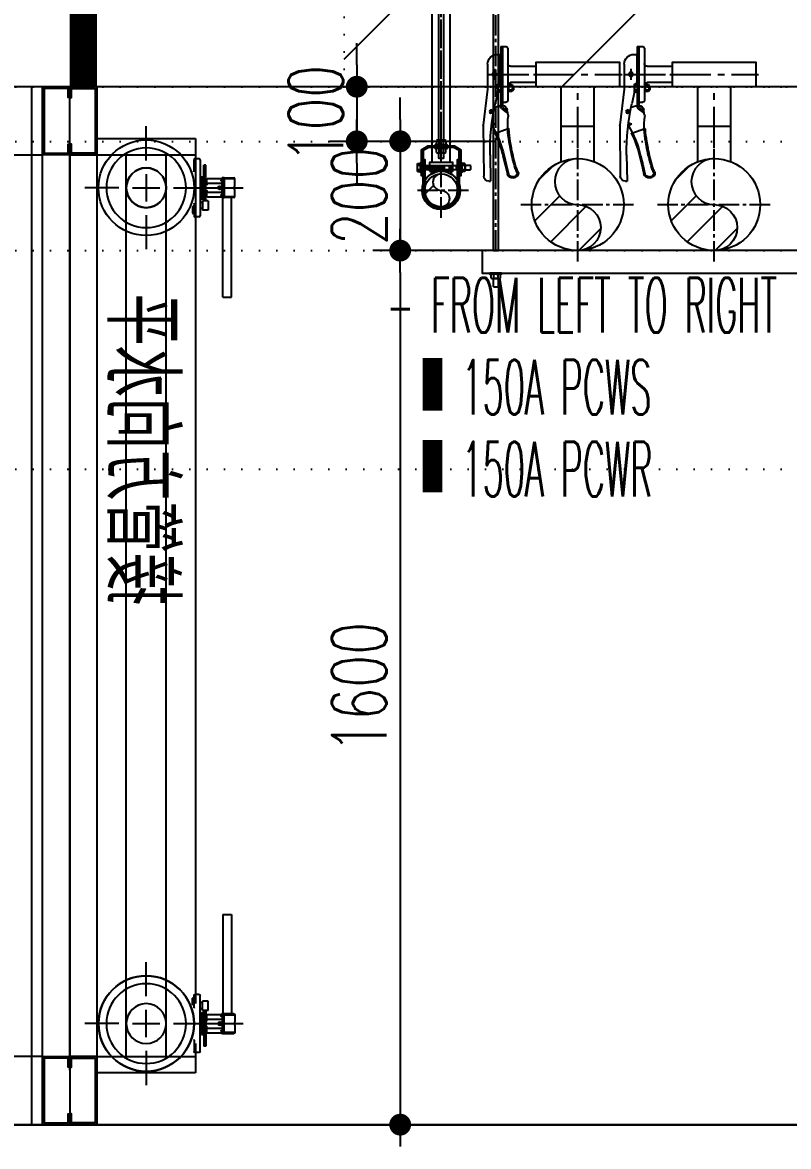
# Model space of a CAD drawing. Header units: millimetres. Extents: x -192235 to 515711, y 45168 to 947868.
# Drawn here: x 130333 to 131736, y 463910 to 465968 of the extents above; entities that cross this region are included whole.
import ezdxf
from ezdxf.enums import TextEntityAlignment as Align

# ---------------------------------------------------------------- set-up
doc = ezdxf.new("R2010")
doc.units = ezdxf.units.MM
doc.header["$LTSCALE"] = 1000
doc.header["$PDMODE"] = 1
for name, pattern in [('CENTER', [50.8, 31.75, -6.35, 6.35, -6.35]), ('CENTER2', [1.125, 0.75, -0.125, 0.125, -0.125]), ('DOT2', [3.175, 0, -3.175]), ('HIDDEN', [0.375, 0.25, -0.125]), ('TPH12-SEC-@20-1$0$CENTERK5', [6.916, 6.667, -0.083, 0.083, -0.083])]:
    doc.linetypes.add(name, pattern=pattern)
for name, color, linetype in [('0-LEVEL LINE', 4, 'DOT2'), ('FS-EQ', 10, 'Continuous'), ('FS-LINE', 10, 'Continuous'), ('FS-Support-1', 2, 'Continuous'), ('M-DIM', 1, 'Continuous'), ('M-TXT', 3, 'Continuous'), ('MPPIPE', 100, 'Continuous'), ('SM-SEC-Cm$0$SUPPORT', 2, 'Continuous'), ('SUPPORT', 2, 'Continuous'), ('TPH12-SEC-@20-1$0$H-SIN', 252, 'TPH12-SEC-@20-1$0$CENTERK5'), ('TPH12-SEC-@20-1$0$KABE1', 252, 'Continuous'), ('TPH12-SEC-@20-1$0$STEEL3', 252, 'Continuous'), ('YFM1P-短$0$14P5-CSH-3-402-B$0$SH-TEXT', 4, 'Continuous'), ('YFM1P-短$0$C-DCC', 1, 'Continuous'), ('YFM1P-短$0$M-DCC-STEEL', 220, 'Continuous'), ('YFM1P-短$0$M-FOUN', 252, 'Continuous'), ('YFM1P-短$0$M-PIPE-CHWR20', 110, 'Continuous'), ('YFM1P-短$0$M-PIPE-CHWS12', 130, 'Continuous')]:
    doc.layers.add(name, color=color, linetype=linetype)
doc.styles.add('aa-txt', font='simplex.shx', dxfattribs={"width": 0.7, "bigfont": 'chineset.shx'})
doc.styles.add('ROMAND', font='romand', dxfattribs={"height": 5})
doc.styles.add('YFM1P-短$0$14P5-CSH-3-402-B$0$AA-TXT', font='simplex.shx', dxfattribs={"width": 0.8, "bigfont": 'CHINA.shx'})
doc.dimstyles.new('50-DIM', dxfattribs={"dimscale": 50, "dimtxt": 2, "dimasz": 0.8, "dimexe": 1, "dimexo": 1, "dimgap": 0.5, "dimtad": 1, "dimdec": 0, "dimdsep": 46, "dimtxsty": 'aa-txt', "dimblk": 'DOT', "dimcen": 5, "dimclrd": 256, "dimclre": 256, "dimclrt": 256, "dimadec": 0, "dimazin": 0, "dimtfac": 1, "dimtdec": 0, "dimtix": 1, "dimtmove": 2, "dimatfit": 3, "dimldrblk": 'DOT', "dimfxl": 1, "dimtolj": 1, "dimtzin": 0, "dimarcsym": 0})

# ---------------------------------------------------------------- blocks, each defined once
blk = doc.blocks.new('TPH12-SEC-@20-1')
at = {"layer": 'TPH12-SEC-@20-1$0$H-SIN'}
blk.add_line((84160.9, 463950), (201769.6, 463950), dxfattribs=at)
at = {"layer": 'TPH12-SEC-@20-1$0$KABE1'}
blk.add_line((190390, 463950), (99610, 463950), dxfattribs=at)
at = {"layer": 'TPH12-SEC-@20-1$0$STEEL3'}
for p, q in [((145000, 465850), (130000, 465850)), ((130350, 465850), (130350, 463950))]:
    blk.add_line(p, q, dxfattribs=at)
blk = doc.blocks.new('YFM1P-短$0$18P4-DCC-3850-1295-V')
for p, q in [((0, 155), (0, 158)), ((0, 158), (18, 158)), ((18, 158), (18, 152.65)), ((0, -13), (0, 155.07)), ((0, 155), (18, 155)), ((5.35, -10), (5.35, 155)), ((12.65, 152.65), (12.65, 155)), ((12.65, -7.65), (12.65, 152.65)), ((18, 152.65), (18, -0.35)), ((12.65, -10), (12.65, -7.65)), ((18, -7.65), (18, -13)), ((0, -10), (18, -10)), ((18, -13), (0, -13))]:
    blk.add_line(p, q)
for centre in [(9, 149), (9, -4)]:
    blk.add_circle(centre, 8.75)
for centre, start, end in [((9, 149), 90, 270), ((9, 149), 270, 90), ((9, -4), 90, 270), ((9, -4), 270, 90)]:
    blk.add_arc(centre, 3.65, start, end)
blk = doc.blocks.new('YFM1P-短$0$球閥-65-T')
at = {"color": 1}
for p, q in [((0, 50), (0, 177.4)), ((0, -25), (0, 25)), ((-50, 0), (-112.5, 0)), ((-25, 0), (25, 0)), ((50, 0), (112.5, 0)), ((0, -50), (0, -112.5))]:
    blk.add_line(p, q, dxfattribs=at)
at = {"color": 0, "linetype": 'Continuous'}
for p, q in [((-18, 139.3), (-18, 160.2)), ((-16.2, 162), (-16.2, 141.6)), ((-3.2, 162), (-16.2, 162)), ((-3.2, 162), (-3.2, 162)), ((-3.1, 162), (-3.2, 162)), ((-3, 162), (-3.1, 162)), ((-2.7, 161.9), (-3, 162)), ((-2.4, 161.9), (-2.7, 161.9)), ((-2.1, 161.8), (-2.4, 161.9)), ((-1.6, 161.8), (-2.1, 161.8)), ((-1.2, 161.8), (-1.6, 161.8)), ((-0.7, 161.7), (-1.2, 161.8)), ((-0.1, 161.7), (-0.7, 161.7)), ((0.4, 161.7), (-0.1, 161.7)), ((0.9, 161.7), (0.4, 161.7)), ((1.4, 161.8), (0.9, 161.7)), ((1.9, 161.8), (1.4, 161.8)), ((2.3, 161.9), (1.9, 161.8)), ((2.6, 161.9), (2.3, 161.9)), ((2.9, 161.9), (2.6, 161.9)), ((3, 162), (2.9, 161.9)), ((3.1, 162), (3, 162)), ((16.2, 162), (3.1, 162)), ((3.1, 162), (3.1, 162)), ((16.2, 141.6), (16.2, 162)), ((18, 160.2), (18, 139.3)), ((200, 156.4), (18, 156.4)), ((-18, 142.7), (-18, 139.3)), ((-18, 139.4), (-17.9, 139.8)), ((-18, 139.4), (-18, 139.4)), ((-18, 139.3), (-18, 139.4)), ((-18, 139.3), (-18, 139.3)), ((-18, 139.3), (-18, 139.3)), ((-18, 139.3), (-18, 139.3)), ((-18, 139), (-18, 139.3)), ((-17.9, 138.6), (-18, 139)), ((-17.9, 139.8), (-17.6, 140.2)), ((-17.7, 138.3), (-17.9, 138.6)), ((-17.4, 138.2), (-17.7, 138.3)), ((-17.6, 140.2), (-17.3, 140.5)), ((-17.2, 138.1), (-17.4, 138.2)), ((-17.3, 140.5), (-17, 140.8)), ((-16.9, 138), (-17.2, 138.1)), ((-17, 140.8), (-16.6, 141.2)), ((-16.5, 138), (-16.9, 138)), ((-16.6, 141.2), (-16.2, 141.6)), ((-16.1, 138.1), (-16.5, 138)), ((-16.2, 141.6), (-14.9, 141.9)), ((-15.6, 138.3), (-16.1, 138.1)), ((-15.3, 138.5), (-15.6, 138.3)), ((-14.9, 138.8), (-15.3, 138.5)), ((-14.9, 141.9), (-14.2, 142)), ((-14.8, 138.8), (-14.9, 138.8)), ((-14.5, 139.1), (-14.8, 138.8)), ((-14.1, 139.2), (-14.5, 139.1)), ((-14.2, 142), (-13.5, 142)), ((-13.5, 139.3), (-14.1, 139.2)), ((-13.5, 139.3), (-13.5, 142.7)), ((-13.5, 142.7), (13.5, 142.7)), ((-13.5, 142), (13.5, 142)), ((13.5, 141.8), (-13.5, 141.8)), ((13.5, 139.3), (-13.5, 139.3)), ((13.5, 142.7), (13.5, 139.3)), ((13.5, 142), (14.9, 141.9)), ((13.7, 139.3), (13.5, 139.3)), ((14.3, 139.1), (13.7, 139.3)), ((14.9, 138.8), (14.3, 139.1)), ((14.9, 141.9), (16.2, 141.6)), ((15.3, 138.5), (14.9, 138.8)), ((15.6, 138.3), (15.3, 138.5)), ((16.1, 138.1), (15.6, 138.3)), ((16.5, 138), (16.1, 138.1)), ((16.2, 141.6), (16.6, 141.2)), ((16.9, 138), (16.5, 138)), ((16.6, 141.2), (17, 140.8)), ((17.2, 138.1), (16.9, 138)), ((17, 140.8), (17.3, 140.5)), ((17.4, 138.2), (17.2, 138.1)), ((17.3, 140.5), (17.6, 140.2)), ((17.7, 138.3), (17.4, 138.2)), ((17.6, 140.2), (17.9, 139.8)), ((17.9, 138.6), (17.7, 138.3)), ((17.9, 139.8), (18, 139.4)), ((18, 139), (17.9, 138.6)), ((18, 139.3), (18, 142.7)), ((200, 140.4), (18, 140.4)), ((18, 139.4), (18, 139.3)), ((18, 139.4), (18, 139.4)), ((18, 139.3), (18, 139.3)), ((18, 139.3), (18, 139.3)), ((18, 139.3), (18, 139)), ((18, 139.3), (18, 139.3))]:
    blk.add_line(p, q, dxfattribs=at)
at = {"color": 0}
for p, q in [((200, 140.4), (200, 156.4)), ((-16.7, 111.3), (-16.7, 140.9)), ((12.5, 141.8), (-12.5, 141.8)), ((9.1, 141.8), (-9.1, 141.8)), ((-8.3, 111.3), (-8.3, 140.9)), ((8.3, 111.3), (8.3, 140.9)), ((16.7, 111.3), (16.7, 140.9)), ((23.9, 109.1), (-41.6, 109.1)), ((-41.6, 109.1), (-41.6, 105.5)), ((23.9, 105.5), (-41.6, 105.5)), ((-20.1, 101), (-20.1, 105.5)), ((20.1, 103.2), (-20.1, 103.2)), ((-4.5, 110.4), (-14.4, 110.4)), ((-10, 110.4), (-14.4, 110.4)), ((-14.4, 109.1), (-14.4, 110.4)), ((10, 110.4), (4.5, 110.4)), ((14.4, 110.4), (10, 110.4)), ((14.4, 109.1), (14.4, 110.4)), ((20.1, 101), (20.1, 105.5)), ((23.9, 113.4), (41.2, 113.4)), ((23.9, 113.4), (23.9, 103)), ((23.9, 103), (41.2, 103)), ((27.1, 103), (27.1, 98.8)), ((38, 103), (38, 98.8)), ((41.2, 113.4), (41.2, 103)), ((-53, 97), (-53, 89.3)), ((-51.2, 98.8), (51.2, 98.8)), ((-30.5, 87.5), (-51.2, 87.5)), ((-20.1, 101), (20.1, 101)), ((28.8, 87.5), (51.2, 87.5)), ((33.9, 87.5), (33.9, 86.1)), ((33.9, 86.1), (47.4, 86.1)), ((33.9, 86.1), (35, 84.9)), ((35, 84.9), (46.3, 84.9)), ((46.3, 84.9), (47.4, 86.1)), ((47.4, 87.5), (47.4, 86.1)), ((53, 97), (53, 89.3))]:
    blk.add_line(p, q, dxfattribs=at)
at = {"color": 0, "linetype": 'Continuous'}
for centre, radius in [((0, 134.7), 2.93), ((0, 134.7), 2.39), ((0, 0), 87.5)]:
    blk.add_circle(centre, radius, dxfattribs=at)
at = {"color": 0}
blk.add_circle((0, 0), 36.5, dxfattribs=at)
at = {"color": 0, "linetype": 'Continuous'}
for centre, radius, start, end in [((-16.2, 160.2), 1.8, 90, 180), ((16.2, 160.2), 1.8, 0, 90), ((-17.1, 142.7), 0.902, 180, 270), ((17.1, 142.7), 0.902, 270, 0)]:
    blk.add_arc(centre, radius, start, end, dxfattribs=at)
at = {"color": 0, "linetype": 'Continuous', "extrusion": (1e-16, 1, 0)}
for centre, start, end in [((13.5, 0, 142.7), 0, 90), ((-13.5, 0, 142.7), 90, 180)]:
    blk.add_arc(centre, 4.51, start, end, dxfattribs=at)
at = {"color": 0, "linetype": 'Continuous', "extrusion": (-1e-16, -1, 0)}
for centre, start, end in [((-13.5, 0, -141.8), 90, 180), ((13.5, 0, -141.8), 0, 90)]:
    blk.add_arc(centre, 3.61, start, end, dxfattribs=at)
at = {"color": 0}
for centre, radius, start, end in [((-12.5, 131.8), 10.1, 65.5673, 114.4327), ((0, 102.9), 39, 77.6432, 102.3568), ((12.5, 131.8), 10.1, 65.5673, 114.4327), ((-12.5, 120.5), 10.1, 245.5673, 294.4327), ((0, 149.4), 39, 257.6432, 263.3485), ((0, 149.4), 39, 276.6515, 282.3568), ((12.5, 120.5), 10.1, 245.5673, 294.4327), ((-51.2, 97), 1.8, 90, 180), ((-51.2, 89.3), 1.8, 180, 270), ((-30.5, 84.1), 3.38, 69.023, 90), ((28.8, 83), 4.51, 90, 94.2262), ((51.2, 97), 1.8, 0, 90), ((51.2, 89.3), 1.8, 270, 0)]:
    blk.add_arc(centre, radius, start, end, dxfattribs=at)
at = {"color": 0, "linetype": 'Continuous', "extrusion": (-0.892945, -0.351839, -0.280818)}
blk.add_arc((-135.1, -10, -34.3), 2.81, 213.292, 282.5279, dxfattribs=at)
at = {"color": 0, "linetype": 'Continuous', "extrusion": (1, -1e-16, 0)}
for centre in [(142.7, 0, -13.5), (142.7, 0, 13.5)]:
    blk.add_arc(centre, 0.902, 90, 180, dxfattribs=at)
at = {"color": 0, "linetype": 'Continuous', "extrusion": (-1, -3e-16, -3e-16)}
for centre in [(-139.3, 0, 13.5), (-139.3, 0, -13.5)]:
    blk.add_arc(centre, 2.71, 180, 90, dxfattribs=at)
at = {"color": 0, "linetype": 'Continuous', "extrusion": (-0.892945, 0.351839, 0.280818)}
blk.add_arc((-135.1, -10, 34.3), 2.81, 213.292, 282.5279, dxfattribs=at)
blk = doc.blocks.new('YFM1P-短')
at = {"layer": 'YFM1P-短$0$M-DCC-STEEL', "linetype": 'Continuous'}
for p, q in [((159530, 464050), (159530, 465850)), ((159580, 464050), (159580, 465850)), ((159630, 464050), (159630, 465850)), ((159630, 465850), (160370, 465850)), ((160370, 465725), (159630, 465725)), ((159630, 464075), (160370, 464075)), ((160370, 463950), (159630, 463950))]:
    blk.add_line(p, q, dxfattribs=at)
at = {"layer": 'YFM1P-短$0$M-DCC-STEEL'}
for points in [[(159530, 465725), (159530, 465850), (159580, 465850), (159580, 465830), (159576.8, 465830), (159576.8, 465846.8), (159533.2, 465846.8), (159533.2, 465728.2), (159576.8, 465728.2), (159576.8, 465745), (159580, 465745), (159580, 465725)], [(159630, 465725), (159630, 465850), (159580, 465850), (159580, 465830), (159583.2, 465830), (159583.2, 465846.8), (159626.8, 465846.8), (159626.8, 465728.2), (159583.2, 465728.2), (159583.2, 465745), (159580, 465745), (159580, 465725)], [(159530, 463950), (159530, 465725), (159580, 465725), (159580, 463950)], [(159530, 463950), (159530, 464075), (159580, 464075), (159580, 464055), (159576.8, 464055), (159576.8, 464071.8), (159533.2, 464071.8), (159533.2, 463953.2), (159576.8, 463953.2), (159576.8, 463970), (159580, 463970), (159580, 463950)], [(159630, 463950), (159630, 464075), (159580, 464075), (159580, 464055), (159583.2, 464055), (159583.2, 464071.8), (159626.8, 464071.8), (159626.8, 463953.2), (159583.2, 463953.2), (159583.2, 463970), (159580, 463970), (159580, 463950)]]:
    blk.add_lwpolyline(points, close=True, dxfattribs=at)
at = {"layer": 'YFM1P-短$0$M-FOUN', "color": 2, "const_width": 50}
blk.add_lwpolyline([(159555, 465850), (159555, 466700)], dxfattribs=at)
at = {"layer": 'YFM1P-短$0$M-PIPE-CHWR20'}
blk.add_circle((159440, 465665), 73, dxfattribs=at)
at = {"layer": 'YFM1P-短$0$M-PIPE-CHWS12'}
blk.add_circle((159440, 464135), 73, dxfattribs=at)
at = {"layer": 'YFM1P-短$0$C-DCC', "xscale": -10, "yscale": 10, "zscale": 10}
blk.add_blockref('YFM1P-短$0$18P4-DCC-3850-1295-V', (159530, 464175), dxfattribs=at)
at = {"layer": 'YFM1P-短$0$M-PIPE-CHWR20', "xscale": -1.000000000000003, "rotation": 90}
blk.add_blockref('YFM1P-短$0$球閥-65-T', (159440, 465665), dxfattribs=at)
at = {"layer": 'YFM1P-短$0$M-PIPE-CHWS12', "rotation": 90}
blk.add_blockref('YFM1P-短$0$球閥-65-T', (159440, 464135), dxfattribs=at)
at = {"layer": 'YFM1P-短$0$14P5-CSH-3-402-B$0$SH-TEXT', "color": 4, "style": 'YFM1P-短$0$14P5-CSH-3-402-B$0$AA-TXT', "width": 0.8}
blk.add_text('接管方向水平', height=125, rotation=90, dxfattribs=at).set_placement((159448.6, 465186, 0), align=Align.MIDDLE_CENTER)
blk = doc.blocks.new('DOT')
at = {"color": 0}
blk.add_line((-1, 0), (1, 0), dxfattribs=at)
at = {"color": 3, "const_width": 0.5}
blk.add_lwpolyline([(-0.25, 0, 1), (0.25, 0, 1)], format="xyb", close=True, dxfattribs=at)
blk = doc.blocks.new('*D171')
at = {"layer": 'DEFPOINTS', "color": 0, "transparency": 16777216}
for p in [(131250, 465550), (131025, 463950), (131250, 463950)]:
    blk.add_point(p, dxfattribs=at)
at = {"layer": 'M-DIM', "lineweight": -2, "transparency": 16777216}
for p, q in [((131200, 465550), (130975, 465550)), ((131025, 465510), (131025, 463990)), ((131200, 463950), (130975, 463950))]:
    blk.add_line(p, q, dxfattribs=at)
at = {"layer": 'M-DIM', "lineweight": -2, "transparency": 16777216, "xscale": 40, "yscale": 40, "zscale": 40}
for p, rotation in [((131025, 465550), 90), ((131025, 463950), 270)]:
    blk.add_blockref('DOT', p, dxfattribs=dict(at, rotation=rotation))
at = {"layer": 'M-DIM', "transparency": 16777216, "insert": (130950, 464750), "char_height": 100, "attachment_point": 5, "rotation": 90, "style": 'aa-txt'}
blk.add_mtext('\\A1;1600', dxfattribs=at)
blk = doc.blocks.new('_Dot')
at = {"color": 0, "linetype": 'ByBlock', "lineweight": -2}
blk.add_line((-0.5, 0), (-1, 0), dxfattribs=at)
at = {"color": 0, "linetype": 'ByBlock', "const_width": 0.5}
blk.add_lwpolyline([(-0.25, 0, 1), (0.25, 0, 1)], format="xyb", close=True, dxfattribs=at)
blk = doc.blocks.new('*D172')
at = {"layer": 'DEFPOINTS', "color": 0, "transparency": 16777216}
for p in [(131250, 465750), (131025, 465550), (131250, 465550)]:
    blk.add_point(p, dxfattribs=at)
at = {"layer": 'M-DIM', "lineweight": -2, "transparency": 16777216}
for p, q in [((131025, 465790), (131025, 465830)), ((131200, 465750), (130975, 465750)), ((131025, 465750), (131025, 465550)), ((131200, 465550), (130975, 465550)), ((131025, 465510), (131025, 465470))]:
    blk.add_line(p, q, dxfattribs=at)
at = {"layer": 'M-DIM', "lineweight": -2, "transparency": 16777216, "xscale": 40, "yscale": 40, "zscale": 40}
for p, rotation in [((131025, 465750), 270), ((131025, 465550), 90)]:
    blk.add_blockref('DOT', p, dxfattribs=dict(at, rotation=rotation))
at = {"layer": 'M-DIM', "transparency": 16777216, "insert": (130950, 465650), "char_height": 100, "attachment_point": 5, "rotation": 90, "style": 'aa-txt'}
blk.add_mtext('\\A1;200', dxfattribs=at)
blk = doc.blocks.new('*D173')
at = {"layer": 'DEFPOINTS', "color": 0, "transparency": 16777216}
for p in [(131170.5, 465850), (130945.5, 465750), (131170.5, 465750)]:
    blk.add_point(p, dxfattribs=at)
at = {"layer": 'M-DIM', "lineweight": -2, "transparency": 16777216}
for p, q in [((130945.5, 465890), (130945.5, 465930)), ((131120.5, 465850), (130895.5, 465850)), ((130945.5, 465850), (130945.5, 465750)), ((131120.5, 465750), (130895.5, 465750)), ((130945.5, 465710), (130945.5, 465670))]:
    blk.add_line(p, q, dxfattribs=at)
at = {"layer": 'M-DIM', "lineweight": -2, "transparency": 16777216, "xscale": 40, "yscale": 40, "zscale": 40}
for p, rotation in [((130945.5, 465850), 270), ((130945.5, 465750), 90)]:
    blk.add_blockref('DOT', p, dxfattribs=dict(at, rotation=rotation))
at = {"layer": 'M-DIM', "transparency": 16777216, "insert": (130870.5, 465800), "char_height": 100, "attachment_point": 5, "rotation": 90, "style": 'aa-txt'}
blk.add_mtext('\\A1;100', dxfattribs=at)
blk = doc.blocks.new('BFV-50A-f')
at = {"color": 0}
for p, q in [((-1.87, 16.5), (2.73, 16.5)), ((2.73, 16.5), (9.3, 17.3)), ((9.36, 17.3), (18.6, 17.21)), ((-3.67, 14.7), (-3.67, 14.2)), ((1.72, 14.53), (1.72, 14.1)), ((1.91, 14.63), (3.04, 14.63)), ((2.1, 14.53), (2.1, 14.1)), ((2.85, 14.53), (2.85, 14.1)), ((3.12, 14.61), (5.36, 15.11)), ((3.22, 14.1), (3.22, 14.53)), ((5.99, 15.24), (5.7, 14.17)), ((8.84, 15.71), (9.07, 15.18)), ((9.04, 15.74), (9.25, 15.26)), ((9.07, 15.18), (9.25, 15.26)), ((10.74, 15.07), (9.93, 12.74)), ((14.74, 16.05), (19.54, 15.97)), ((19.54, 16.26), (19.54, 15.97)), ((-5.1, 14.1), (5.9, 14.1)), ((-5.1, 14.1), (-5.1, 13.8)), ((-5.1, 13.8), (-5.1, 13.1)), ((-5.1, 13.8), (5.9, 13.8)), ((-4.8, 12.8), (4.8, 12.8)), ((-3.67, 14.2), (1.23, 14.2)), ((-3.22, 14.1), (-3.22, 14.2)), ((-3.04, 14.1), (-1.91, 14.1)), ((-2.85, 14.2), (-2.85, 14.1)), ((-2.1, 14.2), (-2.1, 14.1)), ((-1.72, 14.2), (-1.72, 14.1)), ((-0.65, 14.2), (-0.65, 14.1)), ((0.65, 14.2), (0.65, 14.1)), ((1.23, 14.2), (1.72, 14.31)), ((1.82, 12.8), (3.12, 12.8)), ((1.82, 12.64), (1.82, 12.8)), ((3.12, 12.64), (1.82, 12.64)), ((1.82, 12.54), (1.82, 12.06)), ((2.96, 12.64), (1.98, 12.64)), ((2.15, 12.54), (2.15, 12.06)), ((2.8, 12.54), (2.8, 12.06)), ((3.12, 12.64), (3.12, 12.8)), ((3.12, 12.06), (3.12, 12.54)), ((5.1, 13.8), (5.1, 13.1)), ((6.06, 13.72), (6.76, 12.83)), ((6.3, 13.91), (7, 13.01)), ((6.71, 12.89), (6.49, 12.93)), ((6.76, 12.83), (7, 13.01)), ((7.49, 12.75), (6.81, 12.87)), ((13.56, 12.32), (12.35, 12.54)), ((14.88, 13.48), (16.51, 13.09)), ((14.92, 13.68), (16.56, 13.29)), ((16.51, 13.09), (18.2, 12.69)), ((16.56, 13.29), (18.25, 12.88)), ((-1.5, 12.3), (-1.5, 7.62)), ((1.5, 7.62), (1.5, 12.3)), ((1.5, 7.62), (1.5, 12.3)), ((1.98, 11.96), (2.96, 11.96)), ((2.07, 11.96), (2.07, 11.81)), ((2.1, 11.78), (2.07, 11.81)), ((2.87, 11.81), (2.07, 11.81)), ((2.1, 11.78), (2.84, 11.78)), ((2.84, 11.78), (2.87, 11.81)), ((2.87, 11.96), (2.87, 11.81)), ((13.52, 12.13), (12.31, 12.34)), ((18.72, 11.84), (18.62, 11.46)), ((18.91, 11.8), (18.82, 11.41))]:
    blk.add_line(p, q, dxfattribs=at)
at = {"color": 1, "linetype": 'CENTER', "ltscale": 1.2}
blk.add_line((-1, 15.25), (1, 15.25), dxfattribs=at)
blk.add_line((-1.5, 12.3), (-1.5, 7.62))
at = {"color": 0}
blk.add_lwpolyline([(-0.12, 15.45), (-0.23, 15.25), (-0.12, 15.05), (0.12, 15.05), (0.23, 15.25), (0.12, 15.45)], close=True, dxfattribs=at)
blk.add_lwpolyline([(2.25, -7.62), (2.25, 7.62), (-2.25, 7.62), (-2.25, -7.62)], close=True)
blk.add_circle((0, 15.25), 0.4)
for centre, radius in [((0, 15.25), 0.2), ((6.8, 15.88), 0.3), ((6.8, 15.88), 0.205)]:
    blk.add_circle(centre, radius, dxfattribs=at)
for centre, radius, start, end in [((-1.87, 14.7), 1.8, 90, 180), ((9.36, 16.8), 0.5, 89.4382, 96.9113), ((18.59, 16.26), 0.95, 0, 89.4387), ((1.91, 14.4), 0.226, 33.855, 146.145), ((2.47, 13.88), 0.753, 60.1372, 119.8628), ((3.04, 14.4), 0.226, 33.855, 146.145), ((14.1, -24.82), 40.87, 89.0858, 102.3536), ((19.55, 32.93), 20, 239.1228, 256.495), ((10.84, 15.04), 0.1, 64.0478, 160.7015), ((19.55, 32.93), 19.8, 244.0478, 256.495), ((-4.8, 13.1), 0.3, 180, 270), ((2, 12.3), 0.5, 110.5028, 180), ((1.99, 12.46), 0.182, 26.7762, 153.2238), ((2.47, 12.06), 0.578, 55.7945, 124.2055), ((2.96, 12.46), 0.182, 26.7762, 153.2238), ((4.8, 13.1), 0.3, 270, 0), ((6.66, 13.91), 1, 186.4618, 260), ((6.66, 13.91), 1, 165, 169.1954), ((5.9, 13.6), 0.5, 38, 90), ((5.9, 13.6), 0.2, 38, 90), ((7.66, 13.74), 1, 260, 275.6833), ((9.34, -3.18), 16, 79.1823, 95.6832), ((10.02, 12.71), 0.1, 160.7015, 267.5499), ((9.34, -3.18), 15.8, 79.1823, 87.5499), ((18.04, 12.01), 0.7, 346.4955, 76.4949), ((18.04, 12.01), 0.9, 346.4955, 76.4949), ((1.99, 12.14), 0.182, 206.7762, 333.2238), ((2.47, 12.54), 0.578, 235.7945, 304.2055), ((2.96, 12.14), 0.182, 206.7762, 333.2238), ((7.18, -21.05), 33.78, 72.9259, 79.1823), ((7.18, -21.05), 33.98, 72.9259, 79.1823), ((15.69, 6.65), 4.8, 63.5354, 72.9259), ((15.69, 6.65), 5, 63.5354, 72.9259), ((18.14, 11.57), 0.7, 243.5354, 346.4947), ((18.14, 11.57), 0.5, 243.5354, 346.4947)]:
    blk.add_arc(centre, radius, start, end, dxfattribs=at)
for centre, radius, start, end in [((0, 15.25), 0.34, 341.2713, 292.2605), ((-2, 12.3), 0.5, 0, 90)]:
    blk.add_arc(centre, radius, start, end)
at = {"layer": 'MPPIPE', "color": 1, "linetype": 'CENTER2', "ltscale": 0.01}
for p, q in [((0, 16.42), (0, 8.12)), ((0, 8.12), (0, -8.12))]:
    blk.add_line(p, q, dxfattribs=at)
blk = doc.blocks.new('SP-H-1')
at = {"layer": 'FS-EQ'}
for p, q in [((-1.25, 5.5), (-1.25, 8.29)), ((-1.24, 8.35), (-0.45, 9.3)), ((-1.02, 6.2), (-1.24, 8.25)), ((-1.21, 9.66), (-1.21, 9.57)), ((-1.21, 9.66), (-1.13, 9.66)), ((-1.21, 9.57), (-1.13, 9.57)), ((-1.13, 9.66), (-1.13, 9.57)), ((-1.13, 9.63), (-1.13, 9.57)), ((-0.99, 9.62), (-0.77, 9.61)), ((-0.99, 9.62), (-0.99, 9.53)), ((-0.99, 9.53), (-0.77, 9.52)), ((-0.83, 9.7), (0.83, 9.7)), ((-0.3, 8.55), (-0.79, 7.9)), ((-0.77, 9.61), (-0.77, 9.52)), ((-0.62, 9.61), (-0.35, 9.61)), ((-0.62, 9.61), (-0.62, 9.52)), ((-0.62, 9.52), (-0.35, 9.52)), ((-0.35, 9.61), (-0.35, 9.52)), ((-0.32, 8.6), (0.32, 8.6)), ((-0.3, 8.55), (0.3, 8.55)), ((-0.14, 9.6), (-0.13, 9.66)), ((-0.14, 9.61), (0.14, 9.61)), ((-0.14, 9.61), (-0.14, 9.52)), ((-0.14, 9.52), (0.14, 9.52)), ((0.14, 9.6), (0.13, 9.66)), ((0.14, 9.61), (0.14, 9.52)), ((0.3, 8.55), (0.79, 7.9)), ((0.35, 9.61), (0.35, 9.52)), ((0.62, 9.61), (0.35, 9.61)), ((0.62, 9.52), (0.35, 9.52)), ((1.24, 8.35), (0.45, 9.3)), ((0.62, 9.61), (0.62, 9.52)), ((0.99, 9.62), (0.77, 9.61)), ((0.77, 9.61), (0.77, 9.52)), ((0.99, 9.53), (0.77, 9.52)), ((0.99, 9.62), (0.99, 9.53)), ((1.03, 6.2), (1.24, 8.25)), ((1.13, 9.66), (1.13, 9.57)), ((1.22, 9.66), (1.13, 9.66)), ((1.13, 9.63), (1.13, 9.57)), ((1.22, 9.57), (1.13, 9.57)), ((1.22, 9.66), (1.22, 9.57)), ((1.22, 9.6), (1.22, 9.57)), ((1.25, 5.5), (1.25, 8.29)), ((-1.02, 6.2), (1.03, 6.2)), ((-0.9, 8.07), (-0.9, 6.2)), ((-0.6, 5.5), (-0.6, 6.4)), ((-0.6, 6.4), (0.6, 6.4)), ((-0.25, 8.16), (-0.25, 6.4)), ((0.25, 8.16), (0.25, 6.4)), ((0.6, 5.5), (0.6, 6.4)), ((0.9, 8.1), (0.9, 6.2)), ((-1.9, 5.1), (1.9, 5.1)), ((-1.25, 5.5), (1.25, 5.5))]:
    blk.add_line(p, q, dxfattribs=at)
for centre, radius, start, end in [((-1.11, 8.29), 0.139, 157.0298, 197.1193), ((-0.93, 8.75), 0.955, 84.0829, 107.6622), ((-0.92, 9.1), 0.592, 87.634, 110.8646), ((-0.74, 9.01), 0.681, 107.7143, 125.0736), ((-0.75, 9.26), 0.433, 91.8537, 123.1257), ((-0.83, 9.35), 0.347, 78.6251, 99.8563), ((-0.49, 9.38), 0.315, 104.4487, 153.9759), ((-0.6, 9.46), 0.226, 88.1263, 139.7268), ((-0.46, 9.49), 0.204, 100.0382, 141.9173), ((-0.56, 8.91), 0.784, 84.9677, 92.2638), ((2.27, 9.44), 2.72, 178.7323, 199.1653), ((-0.26, 9.6), 0.0861, 105.0543, 169.5675), ((-0.09, 9.48), 0.262, 131.7568, 170.5499), ((-0.23, 9.53), 0.161, 53.7998, 110.9693), ((-0.21, 9.56), 0.123, 53.4161, 115.819), ((0, 8.12), 0.254, 10.4828, 169.5172), ((-0.03, 8.43), 0.184, 139.0501, 221.9684), ((0.23, 9.53), 0.161, 69.0307, 126.2002), ((0.21, 9.56), 0.123, 64.181, 126.5839), ((0.03, 8.43), 0.184, 318.6569, 40.9499), ((0.09, 9.48), 0.262, 9.4501, 48.2432), ((0.26, 9.6), 0.0861, 10.4325, 74.9457), ((-2.27, 9.44), 2.72, 340.8347, 1.2677), ((0.56, 8.91), 0.784, 87.7362, 95.0323), ((0.46, 9.49), 0.204, 38.0827, 79.9618), ((0.49, 9.38), 0.315, 26.0241, 75.5513), ((0.6, 9.46), 0.226, 40.2732, 91.8737), ((0.83, 9.35), 0.347, 80.1437, 101.3749), ((0.75, 9.26), 0.433, 56.8743, 88.1463), ((0.93, 8.75), 0.955, 72.3378, 95.9171), ((0.92, 9.1), 0.592, 69.1354, 92.366), ((0.74, 9.01), 0.681, 54.9264, 72.2857), ((1.11, 8.29), 0.139, 342.8807, 22.9702), ((-0.51, 7.64), 0.388, 136.5249, 182.9908), ((0.51, 7.64), 0.388, 357.0092, 43.4751), ((-1.24, 5.27), 0.303, 326.9119, 50.7686), ((1.33, 5.25), 0.371, 138.0713, 204.2482)]:
    blk.add_arc(centre, radius, start, end, dxfattribs=at)
at = {"layer": 'FS-LINE'}
for p, q in [((-1.9, 3.85), (-1.9, 5.1)), ((-1.9, 5.1), (1.9, 5.1)), ((1.9, 5.1), (1.9, 3.85)), ((-1.65, 3.6), (-1.95, 1.5)), ((-1.9, 3.85), (-1.65, 3.6)), ((1.9, 3.85), (1.65, 3.6)), ((1.65, 3.6), (1.95, 1.5)), ((-2.2, 1.25), (-1.95, 1.5)), ((-2.2, 0), (-2.2, 1.25)), ((2.2, 0), (-2.2, 0)), ((2.2, 1.25), (1.95, 1.5)), ((2.2, 1.25), (2.2, 0))]:
    blk.add_line(p, q, dxfattribs=at)
for points in [[(1.65, 3.6), (-1.65, 3.6)], [(-1.95, 1.5), (1.95, 1.5)]]:
    blk.add_lwpolyline(points, dxfattribs=at)
at = {"layer": 'FS-EQ', "style": 'ROMAND'}
blk.add_text('V27', height=0.35, rotation=180, dxfattribs=at).set_placement((0.01, 5.84), align=Align.MIDDLE)
blk = doc.blocks.new('Nut-M10')
for p, q in [((-10.9, 1.5), (-10.9, 0.5)), ((-8.7, 2.8), (-10.6, 2)), ((-10.4, 2), (10.4, 2)), ((-10.4, 0), (10.4, 0)), ((-8.7, 9.2), (-8.7, 2.8)), ((6.5, 10), (-6.5, 10)), ((-4.3, 9.2), (-4.3, 2.8)), ((4.3, 2.8), (4.3, 9.2)), ((8.7, 9.2), (8.7, 2.8)), ((8.7, 2.8), (10.6, 2)), ((10.9, 1.5), (10.9, 0.5))]:
    blk.add_line(p, q)
for centre, radius, start, end in [((-10.4, 1.5), 0.5, 90, 180), ((-10.4, 0.5), 0.5, 180, 270), ((-6.5, 6.7), 3.33, 49.441, 130.559), ((-6.5, 5.3), 3.33, 229.441, 310.559), ((0, -2.1), 12.1, 69.065, 110.935), ((0, 14.1), 12.1, 249.065, 290.935), ((6.5, 6.7), 3.33, 49.441, 130.559), ((6.5, 5.3), 3.33, 229.441, 310.559), ((10.4, 1.5), 0.5, 0, 90), ((10.4, 0.5), 0.5, 270, 0)]:
    blk.add_arc(centre, radius, start, end)
blk = doc.blocks.new('Nut-M8')
for p, q in [((-8.9, 1.2), (-8.9, 0.4)), ((-7.5, 2.2), (-8.7, 1.5)), ((-8.5, 1.6), (8.6, 1.6)), ((-8.5, 0), (8.6, 0)), ((-7.5, 7.3), (-7.5, 2.2)), ((5.6, 8), (-5.6, 8)), ((-3.8, 7.3), (-3.8, 2.2)), ((3.8, 2.2), (3.8, 7.3)), ((7.5, 7.3), (7.5, 2.2)), ((7.5, 2.2), (8.7, 1.5)), ((9, 1.2), (9, 0.4))]:
    blk.add_line(p, q)
for centre, radius, start, end in [((-8.5, 1.2), 0.4, 90, 180), ((-8.5, 0.4), 0.4, 180, 270), ((-5.6, 5), 3.03, 51.7868, 128.2132), ((-5.6, 4.6), 3.03, 231.7868, 308.2132), ((0, -3.2), 11.2, 70.3471, 109.6529), ((0, 12.8), 11.2, 250.3471, 289.6529), ((5.6, 5), 3.03, 51.7868, 128.2132), ((5.6, 4.6), 3.03, 231.7868, 308.2132), ((8.6, 1.2), 0.4, 0, 90), ((8.6, 0.4), 0.4, 270, 0)]:
    blk.add_arc(centre, radius, start, end)
blk = doc.blocks.new('Nut-M12')
for p, q in [((-13, 1.8), (-13, 0.6)), ((-10.4, 3.3), (-12.6, 2.3)), ((-12.4, 2.4), (12.4, 2.4)), ((-12.4, 0), (12.4, 0)), ((-10.4, 11), (-10.4, 3.3)), ((7.8, 12), (-7.8, 12)), ((-5.2, 11), (-5.2, 3.3)), ((5.2, 3.3), (5.2, 11)), ((10.4, 11), (10.4, 3.3)), ((10.4, 3.3), (12.6, 2.3)), ((13, 1.8), (13, 0.6))]:
    blk.add_line(p, q)
for centre, radius, start, end in [((-12.4, 1.8), 0.6, 90, 180), ((-12.4, 0.6), 0.6, 180, 270), ((-7.8, 8), 4.03, 49.8296, 130.1704), ((-7.8, 6.4), 4.03, 229.8296, 310.1704), ((0, -2.7), 14.7, 69.2784, 110.7216), ((0, 17.1), 14.7, 249.2784, 290.7216), ((7.8, 8), 4.03, 49.8296, 130.1704), ((7.8, 6.4), 4.03, 229.8296, 310.1704), ((12.4, 1.8), 0.6, 0, 90), ((12.4, 0.6), 0.6, 270, 0)]:
    blk.add_arc(centre, radius, start, end)
blk = doc.blocks.new('FS-L25-L-100')
at = {"layer": 'FS-LINE'}
h = blk.add_hatch(dxfattribs=at)
h.set_pattern_fill('ANSI31', color=1, scale=15, style=0)
h.set_pattern_definition([(45, (139728.326, 401638.76), (-33.67596, 33.67596), [])])
edge = h.paths.add_edge_path()
edge.add_arc((175500, 465660.2), 30.2, 90, 270)
edge.add_arc((175500, 465645.1), 15.1, 270, 450)
edge.add_arc((175500, 465675.2), 15.1, 90, 270, ccw=False)
at = {"layer": 'FS-LINE', "color": 1, "linetype": 'CENTER2', "ltscale": 0.05}
for p, q in [((175500, 465710.3), (175500, 466150)), ((175500, 465610), (175500, 465710.3)), ((175550.2, 465660.2), (175449.8, 465660.2))]:
    blk.add_line(p, q, dxfattribs=at)
at = {"layer": 'FS-LINE'}
for p, q in [((175483.3, 465711.5), (175483.3, 466053)), ((175516.7, 465711.5), (175516.7, 466053)), ((175483.3, 465695.5), (175480.3, 465689)), ((175516.7, 465695.5), (175519.7, 465689))]:
    blk.add_line(p, q, dxfattribs=at)
blk.add_lwpolyline([(175478.5, 465695.5), (175521.5, 465695.5), (175521.5, 465711.5), (175478.5, 465711.5)], close=True, dxfattribs=at)
blk.add_lwpolyline([(175500, 465690.3, 1), (175500, 465660.2, -1), (175500, 465630, -1)], format="xyb", close=True, dxfattribs=at)
for radius in [35, 30.2]:
    blk.add_circle((175500, 465660.2), radius, dxfattribs=at)
at = {"layer": 'FS-Support-1', "linetype": 'HIDDEN', "ltscale": 0.1}
blk.add_line((175695.5, 466217.7), (175454.5, 466217.7), dxfattribs=at)
at = {"layer": 'FS-Support-1', "linetype": 'CENTER2', "ltscale": 0.05}
blk.add_line((175500, 465752), (175500, 466200.7), dxfattribs=at)
at = {"layer": 'FS-Support-1', "ltscale": 0.1}
blk.add_lwpolyline([(175695.5, 466210.7), (175454.5, 466210.7), (175454.5, 466252), (175695.5, 466252)], close=True, dxfattribs=at)
at = {"layer": 'FS-Support-1'}
for points in [[(175500.8, 466252.2), (175508.5, 466260), (175568.5, 466260), (175568.5, 466262), (175507.7, 466262), (175499.4, 466253.7), (175500.8, 466252.2)], [(175703.5, 466248), (175691.5, 466260), (175631.5, 466260), (175631.5, 466262), (175692.3, 466262), (175704.9, 466249.4), (175703.5, 466248)]]:
    blk.add_lwpolyline(points, dxfattribs=at)
for points in [[(175535.8, 466204.3), (175535.8, 466260), (175523.1, 466260), (175523.1, 466204.3, 1)], [(175676.8, 466204.3), (175676.8, 466260), (175664.1, 466260), (175664.1, 466204.3, 1)]]:
    blk.add_lwpolyline(points, format="xyb", close=True, dxfattribs=at)
blk.add_lwpolyline([(175495.2, 465752), (175504.8, 465752), (175504.8, 466200.7), (175495.2, 466200.7)], close=True, dxfattribs=at)
at = {"layer": 'SUPPORT', "linetype": 'CENTER2', "ltscale": 0.05}
blk.add_line((175469.8, 465702), (175530.2, 465702), dxfattribs=at)
at = {"layer": 'SUPPORT'}
for points in [[(175524.1, 466284), (175523.1, 466283), (175523.1, 466274), (175535.8, 466274), (175535.8, 466283), (175534.8, 466284)], [(175665.1, 466284), (175664.1, 466283), (175664.1, 466274), (175676.8, 466274), (175676.8, 466283), (175675.8, 466284)], [(175522.8, 465739), (175477.2, 465739), (175466.8, 465733), (175466.8, 465687), (175463.8, 465687), (175463.8, 465734.7), (175476.4, 465742), (175523.6, 465742), (175536.2, 465734.7), (175536.2, 465687), (175533.2, 465687), (175533.2, 465733)], [(175503.8, 465719), (175504.8, 465720), (175504.8, 465729), (175495.2, 465729), (175495.2, 465720), (175496.2, 465719)], [(175469.8, 465698.1), (175469.8, 465706), (175530.2, 465706), (175530.2, 465698.1)], [(175554.2, 465705), (175553.2, 465706), (175544.2, 465706), (175544.2, 465698.1), (175553.2, 465698.1), (175554.2, 465699.1)]]:
    blk.add_lwpolyline(points, close=True, dxfattribs=at)
blk.add_lwpolyline([(175533.2, 465660.2, -1), (175466.8, 465660.2), (175466.8, 465717), (175469.8, 465717), (175469.8, 465660.2, 1), (175530.2, 465660.2), (175530.2, 465717), (175533.2, 465717)], format="xyb", close=True, dxfattribs=at)
at = {"layer": 'FS-LINE', "xscale": 10, "yscale": 10, "zscale": 10}
blk.add_blockref('SP-H-1', (175500, 466053), dxfattribs=at)
at = {"layer": 'SUPPORT'}
for name, p in [('Nut-M12', (175529.5, 466262)), ('Nut-M12', (175670.5, 466262)), ('Nut-M10', (175500, 465742))]:
    blk.add_blockref(name, p, dxfattribs=at)
for name, p, rotation in [('Nut-M10', (175500, 466210.7), 180), ('Nut-M10', (175500, 465739), 180), ('Nut-M8', (175463.8, 465702), 90), ('Nut-M8', (175536.2, 465702), 270)]:
    blk.add_blockref(name, p, dxfattribs=dict(at, rotation=rotation))
blk = doc.blocks.new('SP-L25-25')
at = {"layer": 'FS-LINE'}
blk.add_blockref('FS-L25-L-100', (-44400, 0), dxfattribs=at)

msp = doc.modelspace()

# ---------------------------------------------------------------- block references
msp.add_blockref('TPH12-SEC-@20-1', (0, 0))

# ---------------------------------------------------------------- next in the draw order: hatches: boundary and pattern name
at = {"layer": '0-LEVEL LINE', "ltscale": 0.01}
h = msp.add_hatch(dxfattribs=at)
h.set_pattern_fill('ANSI31', color=256, scale=100)
h.set_pattern_definition([(45, (22436.18, 6e-11), (-224.5064, 224.5064), [])])
h.paths.add_polyline_path([(130925.86939, 466700), (133105.53605, 466700), (133101.71441, 465850), (130922.04775, 465850)])
at = {"layer": 'MPPIPE'}
h = msp.add_hatch(dxfattribs=at)
h.set_pattern_fill('ANSI31', color=1, scale=15, style=0)
h.set_pattern_definition([(45, (93016.25, 401553.395), (-33.67596, 33.67596), [])])
edge = h.paths.add_edge_path()
edge.add_arc((131350, 465634.1375), 84.1375, 90, 270)
edge.add_arc((131350, 465592.06875), 42.06875, 270, 450)
edge.add_arc((131350, 465676.20625), 42.06875, 90, 270, ccw=False)
h = msp.add_hatch(dxfattribs=at)
h.set_pattern_fill('ANSI31', color=1, scale=15, style=0)
h.set_pattern_definition([(45, (93266.25, 401553.395), (-33.67596, 33.67596), [])])
edge = h.paths.add_edge_path()
edge.add_arc((131600, 465634.1375), 84.1375, 90, 270)
edge.add_arc((131600, 465592.06875), 42.06875, 270, 450)
edge.add_arc((131600, 465676.20625), 42.06875, 90, 270, ccw=False)

# ---------------------------------------------------------------- next in the draw order: linework, layer by layer
at = {"layer": '0-LEVEL LINE', "ltscale": 0.01}
for p, q in [((100000, 465850), (190000, 465850)), ((100000, 465750), (190000, 465750)), ((100000, 465550), (190000, 465550)), ((100000, 465150), (190000, 465150))]:
    msp.add_line(p, q, dxfattribs=at)
msp.add_lwpolyline([(130925.86939, 466700), (133105.53605, 466700), (133101.71441, 465850), (130922.04775, 465850)], close=True, dxfattribs=at)
at = {"layer": 'MPPIPE'}
for p, q in [((131319.8375, 465712.68266), (131319.8375, 465850)), ((131380.1625, 465712.68266), (131380.1625, 465850)), ((131569.8375, 465712.68266), (131569.8375, 465850)), ((131630.1625, 465712.68266), (131630.1625, 465850)), ((131380.1625, 465776.87592), (131319.8375, 465776.87592)), ((131630.1625, 465776.87592), (131569.8375, 465776.87592))]:
    msp.add_line(p, q, dxfattribs=at)
at = {"layer": 'MPPIPE', "color": 1, "linetype": 'CENTER2', "ltscale": 0.1}
for p, q in [((131350, 465738.275), (131350, 465850)), ((131600, 465738.275), (131600, 465850))]:
    msp.add_line(p, q, dxfattribs=at)
at = {"layer": 'MPPIPE', "color": 1, "linetype": 'CENTER2', "ltscale": 0.05}
for p, q in [((131350, 465530), (131350, 465738.275)), ((131600, 465530), (131600, 465738.275)), ((131245.8625, 465634.1375), (131454.1375, 465634.1375)), ((131495.8625, 465634.1375), (131704.1375, 465634.1375))]:
    msp.add_line(p, q, dxfattribs=at)
at = {"layer": 'MPPIPE'}
for points in [[(131350, 465550, -1), (131350, 465718.275, 1), (131350, 465634.1375, -1)], [(131600, 465550, -1), (131600, 465718.275, 1), (131600, 465634.1375, -1)]]:
    msp.add_lwpolyline(points, format="xyb", close=True, dxfattribs=at)
for centre in [(131350, 465634.1375), (131600, 465634.1375)]:
    msp.add_circle(centre, 84.1375, dxfattribs=at)
at = {"layer": 'SM-SEC-Cm$0$SUPPORT'}
msp.add_lwpolyline([(131195.2375, 465550), (131204.7625, 465550), (131204.7625, 466200.7), (131195.2375, 466200.7)], close=True, dxfattribs=at)
at = {"layer": 'SUPPORT', "linetype": 'CENTER2', "ltscale": 0.05}
msp.add_line((131200, 465550), (131200, 466200.7), dxfattribs=at)
at = {"layer": 'SUPPORT'}
for points in [[(131825, 465550), (131175, 465550), (131175, 465508.725), (131825, 465508.725)], [(131203.7625, 465483.725), (131204.7625, 465484.725), (131204.7625, 465498.725), (131195.2375, 465498.725), (131195.2375, 465484.725), (131196.2375, 465483.725)]]:
    msp.add_lwpolyline(points, close=True, dxfattribs=at)

# ---------------------------------------------------------------- next in the draw order: block references
at = {"xscale": -1}
msp.add_blockref('YFM1P-短', (290000, 0), dxfattribs=at)
at = {"layer": 'FS-LINE'}
msp.add_blockref('SP-L25-25', (0, 0), dxfattribs=at)
at = {"layer": 'MPPIPE', "xscale": -10, "yscale": 10, "zscale": 10, "rotation": 90}
for p in [(131350, 465872.5), (131600, 465872.5)]:
    msp.add_blockref('BFV-50A-f', p, dxfattribs=at)
at = {"layer": 'SUPPORT', "rotation": 180}
msp.add_blockref('Nut-M10', (131200, 465508.725), dxfattribs=at)

# ---------------------------------------------------------------- next in the draw order: texts
at = {"layer": 'M-TXT', "style": 'aa-txt', "width": 0.45}
for s, p in [('- FROM LEFT TO RIGHT', (131000, 465450)), ('  ■ 150A PCWS', (131000, 465300)), ('  ■ 150A PCWR', (131000, 465150))]:
    msp.add_text(s, height=100, dxfattribs=at).set_placement(p, align=Align.MIDDLE_LEFT)

# ---------------------------------------------------------------- next in the draw order: dimensions: what is measured, and where the dimension line sits
at = {"layer": 'M-DIM'}
for base, p1, p2, picture, middle in [((130945.5, 465750), (131170.5, 465850), (131170.5, 465750), '*D173', (130870.5, 465800)), ((131025, 465550), (131250, 465750), (131250, 465550), '*D172', (130950, 465650)), ((131025, 463950), (131250, 465550), (131250, 463950), '*D171', (130950, 464750))]:
    dim = msp.add_linear_dim(base=base, p1=p1, p2=p2, angle=90, dimstyle='50-DIM', dxfattribs=at)
    dim.commit()
    dim.dimension.update_dxf_attribs({"geometry": picture, "text_midpoint": middle})

doc.saveas('drawing.dxf')
